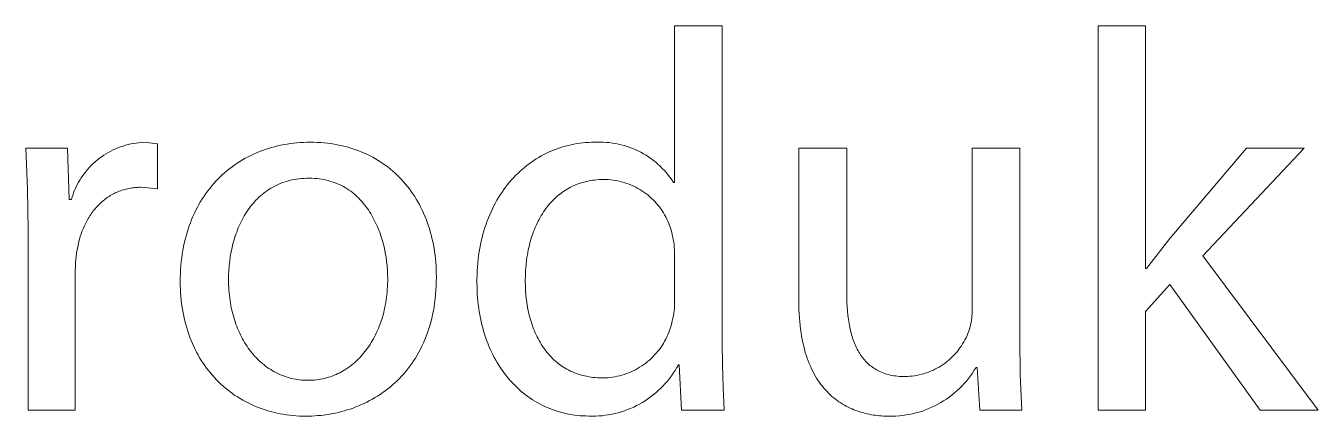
# Model space of a CAD drawing. Header units: millimetres. Extents: x -962 to 3068, y -237 to 2578.
# Drawn here: x 1604.4 to 1700.7, y -60.4 to -31.3 of the extents above; entities that cross this region are included whole.
import ezdxf

# ---------------------------------------------------------------- set-up
doc = ezdxf.new("R2010")
doc.units = ezdxf.units.MM
doc.header["$MEASUREMENT"] = 0
doc.layers.add('Domyślny', color=7, linetype='Continuous', true_color=0x000000)

msp = doc.modelspace()

# ---------------------------------------------------------------- linework, layer by layer
at = {"layer": 'Domyślny', "color": 18, "lineweight": 15, "true_color": 0x000000}
for p, q in [((1652.751, -42.951), (1652.751, -31.288)), ((1652.751, -31.288), (1656.307, -31.288)), ((1656.307, -31.288), (1656.307, -54.882)), ((1684.32, -59.93), (1684.32, -31.278)), ((1684.32, -31.278), (1687.836, -31.278)), ((1687.836, -31.278), (1687.836, -49.368)), ((1604.543, -43.45), (1604.413, -40.405)), ((1604.413, -40.405), (1607.526, -40.405)), ((1607.526, -40.405), (1607.647, -44.23)), ((1611.094, -40.449), (1611.278, -40.372)), ((1611.278, -40.372), (1611.464, -40.302)), ((1611.464, -40.302), (1611.653, -40.238)), ((1611.653, -40.238), (1611.843, -40.18)), ((1611.843, -40.18), (1612.036, -40.129)), ((1612.036, -40.129), (1612.23, -40.084)), ((1612.23, -40.084), (1612.425, -40.047)), ((1612.425, -40.047), (1612.622, -40.015)), ((1612.622, -40.015), (1612.819, -39.991)), ((1612.819, -39.991), (1613.018, -39.973)), ((1613.018, -39.973), (1613.216, -39.962)), ((1613.216, -39.962), (1614.223, -40.083)), ((1614.223, -40.083), (1614.223, -43.425)), ((1622.257, -40.493), (1622.482, -40.42)), ((1622.482, -40.42), (1622.709, -40.351)), ((1622.709, -40.351), (1622.938, -40.288)), ((1622.938, -40.288), (1623.17, -40.231)), ((1623.17, -40.231), (1623.404, -40.179)), ((1623.404, -40.179), (1623.641, -40.132)), ((1623.641, -40.132), (1623.88, -40.09)), ((1623.88, -40.09), (1624.121, -40.054)), ((1624.121, -40.054), (1624.364, -40.024)), ((1624.364, -40.024), (1624.608, -39.999)), ((1624.608, -39.999), (1624.855, -39.979)), ((1624.855, -39.979), (1625.104, -39.965)), ((1625.104, -39.965), (1625.354, -39.957)), ((1625.354, -39.957), (1625.606, -39.954)), ((1625.606, -39.954), (1625.868, -39.957)), ((1625.868, -39.957), (1626.127, -39.966)), ((1626.127, -39.966), (1626.383, -39.981)), ((1626.383, -39.981), (1626.636, -40.001)), ((1626.636, -40.001), (1626.887, -40.028)), ((1626.887, -40.028), (1627.134, -40.06)), ((1627.134, -40.06), (1627.379, -40.098)), ((1627.379, -40.098), (1627.621, -40.141)), ((1627.621, -40.141), (1627.859, -40.19)), ((1627.859, -40.19), (1628.095, -40.244)), ((1628.095, -40.244), (1628.327, -40.304)), ((1628.327, -40.304), (1628.556, -40.37)), ((1628.556, -40.37), (1628.782, -40.441)), ((1628.782, -40.441), (1629.005, -40.517)), ((1643.798, -40.516), (1644, -40.44)), ((1644, -40.44), (1644.205, -40.37)), ((1644.205, -40.37), (1644.411, -40.305)), ((1644.411, -40.305), (1644.619, -40.245)), ((1644.619, -40.245), (1644.83, -40.191)), ((1644.83, -40.191), (1645.042, -40.142)), ((1645.042, -40.142), (1645.255, -40.1)), ((1645.255, -40.1), (1645.471, -40.062)), ((1645.471, -40.062), (1645.687, -40.03)), ((1645.687, -40.03), (1645.906, -40.004)), ((1645.906, -40.004), (1646.125, -39.984)), ((1646.125, -39.984), (1646.346, -39.97)), ((1646.346, -39.97), (1646.569, -39.961)), ((1646.569, -39.961), (1646.792, -39.958)), ((1646.792, -39.958), (1647.015, -39.948)), ((1647.015, -39.948), (1647.238, -39.946)), ((1647.238, -39.946), (1647.461, -39.952)), ((1647.461, -39.952), (1647.684, -39.965)), ((1647.684, -39.965), (1647.906, -39.986)), ((1647.906, -39.986), (1648.127, -40.015)), ((1648.127, -40.015), (1648.347, -40.051)), ((1648.347, -40.051), (1648.566, -40.095)), ((1648.566, -40.095), (1648.783, -40.146)), ((1648.783, -40.146), (1648.999, -40.204)), ((1648.999, -40.204), (1649.212, -40.27)), ((1649.212, -40.27), (1649.423, -40.343)), ((1649.423, -40.343), (1649.631, -40.423)), ((1649.631, -40.423), (1649.836, -40.511)), ((1662.011, -51.833), (1662.011, -40.398)), ((1662.011, -40.398), (1665.581, -40.398)), ((1665.581, -40.398), (1665.581, -51.215)), ((1674.935, -52.383), (1674.935, -40.398)), ((1674.935, -40.398), (1678.478, -40.398)), ((1678.478, -40.398), (1678.478, -54.611)), ((1689.648, -47.141), (1695.379, -40.404)), ((1699.66, -40.404), (1692.104, -48.429)), ((1695.379, -40.404), (1699.66, -40.404)), ((1609.44, -41.54), (1609.588, -41.406)), ((1609.588, -41.406), (1609.74, -41.277)), ((1609.74, -41.277), (1609.896, -41.154)), ((1609.896, -41.154), (1610.056, -41.036)), ((1610.056, -41.036), (1610.221, -40.924)), ((1610.221, -40.924), (1610.389, -40.817)), ((1610.389, -40.817), (1610.56, -40.716)), ((1610.56, -40.716), (1610.735, -40.621)), ((1610.735, -40.621), (1610.913, -40.532)), ((1610.913, -40.532), (1611.094, -40.449)), ((1620.17, -41.514), (1620.364, -41.389)), ((1620.364, -41.389), (1620.562, -41.269)), ((1620.562, -41.269), (1620.764, -41.154)), ((1620.764, -41.154), (1620.968, -41.044)), ((1620.968, -41.044), (1621.176, -40.939)), ((1621.176, -40.939), (1621.386, -40.84)), ((1621.386, -40.84), (1621.6, -40.745)), ((1621.6, -40.745), (1621.816, -40.656)), ((1621.816, -40.656), (1622.035, -40.572)), ((1622.035, -40.572), (1622.257, -40.493)), ((1629.005, -40.517), (1629.225, -40.598)), ((1629.225, -40.598), (1629.441, -40.685)), ((1629.441, -40.685), (1629.654, -40.777)), ((1629.654, -40.777), (1629.863, -40.873)), ((1629.863, -40.873), (1630.069, -40.975)), ((1630.069, -40.975), (1630.271, -41.082)), ((1630.271, -41.082), (1630.47, -41.194)), ((1630.47, -41.194), (1630.665, -41.311)), ((1630.665, -41.311), (1630.856, -41.433)), ((1642.083, -41.437), (1642.263, -41.314)), ((1642.263, -41.314), (1642.446, -41.196)), ((1642.446, -41.196), (1642.632, -41.083)), ((1642.632, -41.083), (1642.82, -40.976)), ((1642.82, -40.976), (1643.011, -40.873)), ((1643.011, -40.873), (1643.204, -40.776)), ((1643.204, -40.776), (1643.4, -40.684)), ((1643.4, -40.684), (1643.598, -40.598)), ((1643.598, -40.598), (1643.798, -40.516)), ((1649.836, -40.511), (1650.038, -40.605)), ((1650.038, -40.605), (1650.237, -40.706)), ((1650.237, -40.706), (1650.432, -40.814)), ((1650.432, -40.814), (1650.624, -40.929)), ((1650.624, -40.929), (1650.811, -41.05)), ((1650.811, -41.05), (1650.994, -41.178)), ((1650.994, -41.178), (1651.173, -41.311)), ((1651.173, -41.311), (1651.347, -41.451)), ((1608.658, -42.44), (1608.775, -42.279)), ((1608.775, -42.279), (1608.898, -42.122)), ((1608.898, -42.122), (1609.026, -41.97)), ((1609.026, -41.97), (1609.159, -41.822)), ((1609.159, -41.822), (1609.297, -41.678)), ((1609.297, -41.678), (1609.44, -41.54)), ((1618.904, -42.527), (1619.074, -42.368)), ((1619.074, -42.368), (1619.247, -42.213)), ((1619.247, -42.213), (1619.425, -42.064)), ((1619.425, -42.064), (1619.606, -41.919)), ((1619.606, -41.919), (1619.79, -41.779)), ((1619.79, -41.779), (1619.978, -41.644)), ((1619.978, -41.644), (1620.17, -41.514)), ((1630.856, -41.433), (1631.044, -41.56)), ((1631.044, -41.56), (1631.228, -41.691)), ((1631.228, -41.691), (1631.408, -41.827)), ((1631.408, -41.827), (1631.585, -41.968)), ((1631.585, -41.968), (1631.757, -42.113)), ((1631.757, -42.113), (1631.926, -42.263)), ((1631.926, -42.263), (1632.09, -42.418)), ((1640.905, -42.438), (1641.064, -42.28)), ((1641.064, -42.28), (1641.226, -42.127)), ((1641.226, -42.127), (1641.391, -41.979)), ((1641.391, -41.979), (1641.56, -41.836)), ((1641.56, -41.836), (1641.731, -41.698)), ((1641.731, -41.698), (1641.905, -41.565)), ((1641.905, -41.565), (1642.083, -41.437)), ((1651.347, -41.451), (1651.516, -41.596)), ((1651.516, -41.596), (1651.68, -41.748)), ((1651.68, -41.748), (1651.839, -41.905)), ((1651.839, -41.905), (1651.992, -42.067)), ((1651.992, -42.067), (1652.14, -42.234)), ((1652.14, -42.234), (1652.281, -42.406)), ((1608.074, -43.48), (1608.156, -43.299)), ((1608.156, -43.299), (1608.245, -43.12)), ((1608.245, -43.12), (1608.339, -42.945)), ((1608.339, -42.945), (1608.44, -42.773)), ((1608.44, -42.773), (1608.546, -42.604)), ((1608.546, -42.604), (1608.658, -42.44)), ((1612.656, -43.329), (1612.542, -43.339)), ((1612.77, -43.323), (1612.656, -43.329)), ((1612.885, -43.319), (1612.77, -43.323)), ((1613.002, -43.317), (1612.885, -43.319)), ((1614.223, -43.425), (1613.002, -43.317)), ((1618.115, -43.397), (1618.265, -43.213)), ((1618.265, -43.213), (1618.419, -43.035)), ((1618.419, -43.035), (1618.576, -42.861)), ((1618.576, -42.861), (1618.738, -42.692)), ((1618.738, -42.692), (1618.904, -42.527)), ((1622.82, -43.3), (1622.679, -43.381)), ((1622.964, -43.223), (1622.82, -43.3)), ((1623.111, -43.151), (1622.964, -43.223)), ((1623.262, -43.083), (1623.111, -43.151)), ((1623.416, -43.019), (1623.262, -43.083)), ((1623.573, -42.96), (1623.416, -43.019)), ((1623.734, -42.906), (1623.573, -42.96)), ((1623.898, -42.856), (1623.734, -42.906)), ((1624.065, -42.811), (1623.898, -42.856)), ((1624.236, -42.772), (1624.065, -42.811)), ((1624.41, -42.737), (1624.236, -42.772)), ((1624.587, -42.707), (1624.41, -42.737)), ((1624.768, -42.682), (1624.587, -42.707)), ((1624.952, -42.663), (1624.768, -42.682)), ((1625.14, -42.649), (1624.952, -42.663)), ((1625.331, -42.641), (1625.14, -42.649)), ((1625.526, -42.638), (1625.331, -42.641)), ((1625.721, -42.641), (1625.526, -42.638)), ((1625.912, -42.65), (1625.721, -42.641)), ((1626.1, -42.665), (1625.912, -42.65)), ((1626.284, -42.686), (1626.1, -42.665)), ((1626.464, -42.712), (1626.284, -42.686)), ((1626.641, -42.744), (1626.464, -42.712)), ((1626.814, -42.782), (1626.641, -42.744)), ((1626.983, -42.824), (1626.814, -42.782)), ((1627.149, -42.872), (1626.983, -42.824)), ((1627.312, -42.925), (1627.149, -42.872)), ((1627.47, -42.983), (1627.312, -42.925)), ((1627.626, -43.046), (1627.47, -42.983)), ((1627.777, -43.114), (1627.626, -43.046)), ((1627.926, -43.186), (1627.777, -43.114)), ((1628.071, -43.263), (1627.926, -43.186)), ((1628.212, -43.344), (1628.071, -43.263)), ((1632.09, -42.418), (1632.251, -42.577)), ((1632.251, -42.577), (1632.407, -42.74)), ((1632.407, -42.74), (1632.56, -42.908)), ((1632.56, -42.908), (1632.708, -43.08)), ((1632.708, -43.08), (1632.852, -43.257)), ((1632.852, -43.257), (1632.992, -43.437)), ((1640.027, -43.484), (1640.165, -43.298)), ((1640.165, -43.298), (1640.306, -43.117)), ((1640.306, -43.117), (1640.45, -42.94)), ((1640.45, -42.94), (1640.598, -42.768)), ((1640.598, -42.768), (1640.75, -42.601)), ((1640.75, -42.601), (1640.905, -42.438)), ((1645.005, -43.309), (1644.872, -43.38)), ((1645.141, -43.241), (1645.005, -43.309)), ((1645.28, -43.178), (1645.141, -43.241)), ((1645.421, -43.118), (1645.28, -43.178)), ((1645.564, -43.063), (1645.421, -43.118)), ((1645.709, -43.012), (1645.564, -43.063)), ((1645.857, -42.965), (1645.709, -43.012)), ((1646.008, -42.922), (1645.857, -42.965)), ((1646.16, -42.883), (1646.008, -42.922)), ((1646.315, -42.849), (1646.16, -42.883)), ((1646.472, -42.82), (1646.315, -42.849)), ((1646.632, -42.794), (1646.472, -42.82)), ((1646.794, -42.773), (1646.632, -42.794)), ((1646.958, -42.757), (1646.794, -42.773)), ((1647.124, -42.745), (1646.958, -42.757)), ((1647.292, -42.738), (1647.124, -42.745)), ((1647.463, -42.736), (1647.292, -42.738)), ((1647.641, -42.738), (1647.463, -42.736)), ((1647.818, -42.747), (1647.641, -42.738)), ((1647.995, -42.761), (1647.818, -42.747)), ((1648.171, -42.782), (1647.995, -42.761)), ((1648.347, -42.809), (1648.171, -42.782)), ((1648.522, -42.841), (1648.347, -42.809)), ((1648.695, -42.879), (1648.522, -42.841)), ((1648.867, -42.924), (1648.695, -42.879)), ((1649.037, -42.974), (1648.867, -42.924)), ((1649.206, -43.03), (1649.037, -42.974)), ((1649.372, -43.091), (1649.206, -43.03)), ((1649.537, -43.159), (1649.372, -43.091)), ((1649.699, -43.232), (1649.537, -43.159)), ((1649.858, -43.31), (1649.699, -43.232)), ((1650.015, -43.394), (1649.858, -43.31)), ((1652.281, -42.406), (1652.417, -42.583)), ((1652.417, -42.583), (1652.547, -42.765)), ((1652.547, -42.765), (1652.67, -42.951)), ((1652.67, -42.951), (1652.751, -42.951)), ((1604.574, -46.498), (1604.543, -43.45)), ((1607.647, -44.23), (1607.808, -44.23)), ((1607.808, -44.23), (1607.865, -44.039)), ((1607.865, -44.039), (1607.928, -43.85)), ((1607.928, -43.85), (1607.998, -43.664)), ((1607.998, -43.664), (1608.074, -43.48)), ((1610.272, -44.24), (1610.189, -44.306)), ((1610.356, -44.175), (1610.272, -44.24)), ((1610.442, -44.113), (1610.356, -44.175)), ((1610.529, -44.053), (1610.442, -44.113)), ((1610.617, -43.995), (1610.529, -44.053)), ((1610.707, -43.94), (1610.617, -43.995)), ((1610.798, -43.886), (1610.707, -43.94)), ((1610.891, -43.835), (1610.798, -43.886)), ((1610.985, -43.786), (1610.891, -43.835)), ((1611.08, -43.739), (1610.985, -43.786)), ((1611.176, -43.695), (1611.08, -43.739)), ((1611.274, -43.653), (1611.176, -43.695)), ((1611.373, -43.613), (1611.274, -43.653)), ((1611.473, -43.576), (1611.373, -43.613)), ((1611.575, -43.541), (1611.473, -43.576)), ((1611.678, -43.508), (1611.575, -43.541)), ((1611.782, -43.478), (1611.678, -43.508)), ((1611.887, -43.451), (1611.782, -43.478)), ((1611.993, -43.426), (1611.887, -43.451)), ((1612.101, -43.403), (1611.993, -43.426)), ((1612.209, -43.383), (1612.101, -43.403)), ((1612.319, -43.366), (1612.209, -43.383)), ((1612.43, -43.351), (1612.319, -43.366)), ((1612.542, -43.339), (1612.43, -43.351)), ((1617.432, -44.383), (1617.56, -44.177)), ((1617.56, -44.177), (1617.692, -43.975)), ((1617.692, -43.975), (1617.829, -43.777)), ((1617.829, -43.777), (1617.97, -43.585)), ((1617.97, -43.585), (1618.115, -43.397)), ((1621.556, -44.282), (1621.447, -44.399)), ((1621.668, -44.167), (1621.556, -44.282)), ((1621.783, -44.056), (1621.668, -44.167)), ((1621.902, -43.949), (1621.783, -44.056)), ((1622.023, -43.845), (1621.902, -43.949)), ((1622.148, -43.744), (1622.023, -43.845)), ((1622.276, -43.648), (1622.148, -43.744)), ((1622.407, -43.555), (1622.276, -43.648)), ((1622.541, -43.466), (1622.407, -43.555)), ((1622.679, -43.381), (1622.541, -43.466)), ((1628.35, -43.429), (1628.212, -43.344)), ((1628.485, -43.519), (1628.35, -43.429)), ((1628.616, -43.612), (1628.485, -43.519)), ((1628.744, -43.71), (1628.616, -43.612)), ((1628.869, -43.811), (1628.744, -43.71)), ((1628.99, -43.916), (1628.869, -43.811)), ((1629.108, -44.025), (1628.99, -43.916)), ((1629.223, -44.137), (1629.108, -44.025)), ((1629.335, -44.252), (1629.223, -44.137)), ((1629.443, -44.371), (1629.335, -44.252)), ((1632.992, -43.437), (1633.127, -43.622)), ((1633.127, -43.622), (1633.258, -43.811)), ((1633.258, -43.811), (1633.385, -44.004)), ((1633.385, -44.004), (1633.507, -44.201)), ((1633.507, -44.201), (1633.625, -44.402)), ((1639.401, -44.483), (1639.518, -44.274)), ((1639.518, -44.274), (1639.639, -44.07)), ((1639.639, -44.07), (1639.765, -43.87)), ((1639.765, -43.87), (1639.894, -43.675)), ((1639.894, -43.675), (1640.027, -43.484)), ((1643.781, -44.193), (1643.673, -44.302)), ((1643.892, -44.089), (1643.781, -44.193)), ((1644.006, -43.987), (1643.892, -44.089)), ((1644.122, -43.89), (1644.006, -43.987)), ((1644.241, -43.795), (1644.122, -43.89)), ((1644.362, -43.705), (1644.241, -43.795)), ((1644.486, -43.618), (1644.362, -43.705)), ((1644.612, -43.535), (1644.486, -43.618)), ((1644.74, -43.456), (1644.612, -43.535)), ((1644.872, -43.38), (1644.74, -43.456)), ((1650.169, -43.483), (1650.015, -43.394)), ((1650.319, -43.577), (1650.169, -43.483)), ((1650.466, -43.676), (1650.319, -43.577)), ((1650.61, -43.78), (1650.466, -43.676)), ((1650.75, -43.889), (1650.61, -43.78)), ((1650.887, -44.003), (1650.75, -43.889)), ((1651.019, -44.121), (1650.887, -44.003)), ((1651.147, -44.244), (1651.019, -44.121)), ((1651.271, -44.371), (1651.147, -44.244)), ((1609.308, -45.257), (1609.245, -45.348)), ((1609.373, -45.167), (1609.308, -45.257)), ((1609.44, -45.08), (1609.373, -45.167)), ((1609.508, -44.994), (1609.44, -45.08)), ((1609.578, -44.91), (1609.508, -44.994)), ((1609.649, -44.827), (1609.578, -44.91)), ((1609.721, -44.747), (1609.649, -44.827)), ((1609.796, -44.669), (1609.721, -44.747)), ((1609.871, -44.592), (1609.796, -44.669)), ((1609.949, -44.518), (1609.871, -44.592)), ((1610.027, -44.445), (1609.949, -44.518)), ((1610.107, -44.375), (1610.027, -44.445)), ((1610.189, -44.306), (1610.107, -44.375)), ((1616.865, -45.484), (1616.969, -45.255)), ((1616.969, -45.255), (1617.077, -45.03)), ((1617.077, -45.03), (1617.191, -44.81)), ((1617.191, -44.81), (1617.309, -44.594)), ((1617.309, -44.594), (1617.432, -44.383)), ((1620.859, -45.169), (1620.772, -45.307)), ((1620.949, -45.034), (1620.859, -45.169)), ((1621.043, -44.901), (1620.949, -45.034)), ((1621.139, -44.771), (1621.043, -44.901)), ((1621.239, -44.644), (1621.139, -44.771)), ((1621.341, -44.52), (1621.239, -44.644)), ((1621.447, -44.399), (1621.341, -44.52)), ((1629.548, -44.493), (1629.443, -44.371)), ((1629.65, -44.618), (1629.548, -44.493)), ((1629.749, -44.745), (1629.65, -44.618)), ((1629.845, -44.876), (1629.749, -44.745)), ((1629.937, -45.009), (1629.845, -44.876)), ((1630.027, -45.144), (1629.937, -45.009)), ((1630.113, -45.282), (1630.027, -45.144)), ((1633.625, -44.402), (1633.739, -44.607)), ((1633.739, -44.607), (1633.848, -44.816)), ((1633.848, -44.816), (1633.952, -45.028)), ((1633.952, -45.028), (1634.051, -45.245)), ((1634.051, -45.245), (1634.146, -45.465)), ((1638.975, -45.362), (1639.075, -45.136)), ((1639.075, -45.136), (1639.179, -44.914)), ((1639.179, -44.914), (1639.288, -44.696)), ((1639.288, -44.696), (1639.401, -44.483)), ((1642.988, -45.153), (1642.901, -45.287)), ((1643.078, -45.021), (1642.988, -45.153)), ((1643.17, -44.893), (1643.078, -45.021)), ((1643.265, -44.769), (1643.17, -44.893)), ((1643.363, -44.647), (1643.265, -44.769)), ((1643.464, -44.529), (1643.363, -44.647)), ((1643.567, -44.413), (1643.464, -44.529)), ((1643.673, -44.302), (1643.567, -44.413)), ((1651.391, -44.503), (1651.271, -44.371)), ((1651.506, -44.638), (1651.391, -44.503)), ((1651.617, -44.777), (1651.506, -44.638)), ((1651.722, -44.92), (1651.617, -44.777)), ((1651.823, -45.066), (1651.722, -44.92)), ((1651.919, -45.216), (1651.823, -45.066)), ((1652.009, -45.368), (1651.919, -45.216)), ((1608.796, -46.139), (1608.747, -46.246)), ((1608.846, -46.035), (1608.796, -46.139)), ((1608.898, -45.932), (1608.846, -46.035)), ((1608.952, -45.83), (1608.898, -45.932)), ((1609.007, -45.731), (1608.952, -45.83)), ((1609.064, -45.632), (1609.007, -45.731)), ((1609.123, -45.536), (1609.064, -45.632)), ((1609.183, -45.441), (1609.123, -45.536)), ((1609.245, -45.348), (1609.183, -45.441)), ((1616.5, -46.445), (1616.583, -46.198)), ((1616.583, -46.198), (1616.672, -45.955)), ((1616.672, -45.955), (1616.766, -45.718)), ((1616.766, -45.718), (1616.865, -45.484)), ((1620.312, -46.185), (1620.245, -46.338)), ((1620.381, -46.033), (1620.312, -46.185)), ((1620.453, -45.883), (1620.381, -46.033)), ((1620.528, -45.736), (1620.453, -45.883)), ((1620.606, -45.59), (1620.528, -45.736)), ((1620.688, -45.447), (1620.606, -45.59)), ((1620.772, -45.307), (1620.688, -45.447)), ((1630.196, -45.423), (1630.113, -45.282)), ((1630.277, -45.565), (1630.196, -45.423)), ((1630.354, -45.71), (1630.277, -45.565)), ((1630.428, -45.856), (1630.354, -45.71)), ((1630.5, -46.005), (1630.428, -45.856)), ((1630.568, -46.155), (1630.5, -46.005)), ((1630.633, -46.306), (1630.568, -46.155)), ((1634.146, -45.465), (1634.236, -45.688)), ((1634.236, -45.688), (1634.322, -45.916)), ((1634.322, -45.916), (1634.402, -46.147)), ((1634.402, -46.147), (1634.478, -46.381)), ((1638.622, -46.31), (1638.703, -46.067)), ((1638.703, -46.067), (1638.789, -45.828)), ((1638.789, -45.828), (1638.88, -45.593)), ((1638.88, -45.593), (1638.975, -45.362)), ((1642.436, -46.154), (1642.368, -46.308)), ((1642.506, -46.002), (1642.436, -46.154)), ((1642.58, -45.853), (1642.506, -46.002)), ((1642.656, -45.707), (1642.58, -45.853)), ((1642.735, -45.564), (1642.656, -45.707)), ((1642.816, -45.424), (1642.735, -45.564)), ((1642.901, -45.287), (1642.816, -45.424)), ((1652.094, -45.524), (1652.009, -45.368)), ((1652.174, -45.683), (1652.094, -45.524)), ((1652.249, -45.844), (1652.174, -45.683)), ((1652.318, -46.008), (1652.249, -45.844)), ((1652.381, -46.174), (1652.318, -46.008)), ((1652.438, -46.342), (1652.381, -46.174)), ((1604.574, -59.932), (1604.574, -46.498)), ((1608.42, -47.147), (1608.356, -47.387)), ((1608.491, -46.913), (1608.42, -47.147)), ((1608.53, -46.799), (1608.491, -46.913)), ((1608.57, -46.685), (1608.53, -46.799)), ((1608.611, -46.573), (1608.57, -46.685)), ((1608.655, -46.462), (1608.611, -46.573)), ((1608.7, -46.353), (1608.655, -46.462)), ((1608.747, -46.246), (1608.7, -46.353)), ((1616.281, -47.211), (1616.349, -46.951)), ((1616.349, -46.951), (1616.421, -46.696)), ((1616.421, -46.696), (1616.5, -46.445)), ((1619.958, -47.133), (1619.91, -47.297)), ((1620.01, -46.971), (1619.958, -47.133)), ((1620.064, -46.81), (1620.01, -46.971)), ((1620.122, -46.651), (1620.064, -46.81)), ((1620.182, -46.494), (1620.122, -46.651)), ((1620.245, -46.338), (1620.182, -46.494)), ((1630.696, -46.46), (1630.633, -46.306)), ((1630.755, -46.614), (1630.696, -46.46)), ((1630.812, -46.77), (1630.755, -46.614)), ((1630.866, -46.927), (1630.812, -46.77)), ((1630.917, -47.085), (1630.866, -46.927)), ((1630.965, -47.244), (1630.917, -47.085)), ((1634.478, -46.381), (1634.549, -46.619)), ((1634.549, -46.619), (1634.614, -46.861)), ((1634.614, -46.861), (1634.675, -47.105)), ((1634.675, -47.105), (1634.731, -47.353)), ((1638.346, -47.325), (1638.408, -47.065)), ((1638.408, -47.065), (1638.474, -46.809)), ((1638.474, -46.809), (1638.546, -46.558)), ((1638.546, -46.558), (1638.622, -46.31)), ((1642.072, -47.119), (1642.022, -47.288)), ((1642.126, -46.951), (1642.072, -47.119)), ((1642.182, -46.787), (1642.126, -46.951)), ((1642.241, -46.624), (1642.182, -46.787)), ((1642.303, -46.465), (1642.241, -46.624)), ((1642.368, -46.308), (1642.303, -46.465)), ((1652.49, -46.512), (1652.438, -46.342)), ((1652.536, -46.683), (1652.49, -46.512)), ((1652.576, -46.856), (1652.536, -46.683)), ((1652.62, -47.039), (1652.576, -46.856)), ((1652.657, -47.223), (1652.62, -47.039)), ((1687.917, -49.368), (1689.648, -47.141)), ((1608.251, -47.88), (1608.196, -48.208)), ((1608.3, -47.631), (1608.251, -47.88)), ((1608.356, -47.387), (1608.3, -47.631)), ((1616.067, -48.291), (1616.112, -48.015)), ((1616.112, -48.015), (1616.163, -47.742)), ((1616.163, -47.742), (1616.219, -47.474)), ((1616.219, -47.474), (1616.281, -47.211)), ((1619.709, -48.133), (1619.649, -48.475)), ((1619.781, -47.795), (1619.709, -48.133)), ((1619.821, -47.628), (1619.781, -47.795)), ((1619.864, -47.462), (1619.821, -47.628)), ((1619.91, -47.297), (1619.864, -47.462)), ((1631.054, -47.564), (1630.965, -47.244)), ((1631.131, -47.886), (1631.054, -47.564)), ((1631.197, -48.21), (1631.131, -47.886)), ((1634.731, -47.353), (1634.782, -47.605)), ((1634.782, -47.605), (1634.827, -47.859)), ((1634.827, -47.859), (1634.867, -48.117)), ((1634.867, -48.117), (1634.903, -48.378)), ((1638.153, -48.404), (1638.194, -48.128)), ((1638.194, -48.128), (1638.239, -47.856)), ((1638.239, -47.856), (1638.29, -47.589)), ((1638.29, -47.589), (1638.346, -47.325)), ((1641.85, -47.99), (1641.814, -48.171)), ((1641.888, -47.811), (1641.85, -47.99)), ((1641.93, -47.634), (1641.888, -47.811)), ((1641.975, -47.46), (1641.93, -47.634)), ((1642.022, -47.288), (1641.975, -47.46)), ((1652.688, -47.409), (1652.657, -47.223)), ((1652.713, -47.595), (1652.688, -47.409)), ((1652.732, -47.782), (1652.713, -47.595)), ((1652.744, -47.97), (1652.732, -47.782)), ((1652.751, -48.158), (1652.744, -47.97)), ((1608.121, -48.868), (1608.1, -49.199)), ((1608.153, -48.537), (1608.121, -48.868)), ((1608.196, -48.208), (1608.153, -48.537)), ((1615.966, -49.146), (1615.994, -48.857)), ((1615.994, -48.857), (1616.027, -48.572)), ((1616.027, -48.572), (1616.067, -48.291)), ((1619.6, -48.819), (1619.562, -49.165)), ((1619.649, -48.475), (1619.6, -48.819)), ((1631.253, -48.534), (1631.197, -48.21)), ((1631.298, -48.857), (1631.253, -48.534)), ((1631.333, -49.179), (1631.298, -48.857)), ((1634.903, -48.378), (1634.932, -48.642)), ((1634.932, -48.642), (1634.957, -48.909)), ((1634.957, -48.909), (1634.976, -49.179)), ((1638.065, -49.254), (1638.089, -48.966)), ((1638.089, -48.966), (1638.118, -48.683)), ((1638.118, -48.683), (1638.153, -48.404)), ((1641.682, -49.107), (1641.65, -49.495)), ((1641.726, -48.726), (1641.682, -49.107)), ((1641.752, -48.539), (1641.726, -48.726)), ((1641.782, -48.354), (1641.752, -48.539)), ((1641.814, -48.171), (1641.782, -48.354)), ((1652.751, -48.346), (1652.751, -48.158)), ((1652.751, -51.741), (1652.751, -48.346)), ((1692.104, -48.429), (1700.707, -59.93)), ((1608.1, -49.199), (1608.09, -49.531)), ((1608.09, -49.531), (1608.09, -59.932)), ((1615.917, -50.341), (1615.92, -50.036)), ((1615.92, -50.036), (1615.929, -49.735)), ((1615.929, -49.735), (1615.945, -49.438)), ((1615.945, -49.438), (1615.966, -49.146)), ((1619.519, -49.86), (1619.513, -50.207)), ((1619.535, -49.512), (1619.519, -49.86)), ((1619.562, -49.165), (1619.535, -49.512)), ((1631.358, -49.499), (1631.333, -49.179)), ((1631.372, -49.815), (1631.358, -49.499)), ((1631.377, -50.127), (1631.372, -49.815)), ((1634.976, -49.179), (1634.99, -49.452)), ((1634.99, -49.452), (1634.998, -49.727)), ((1635.001, -50.006), (1634.997, -50.341)), ((1634.998, -49.727), (1635.001, -50.006)), ((1638.029, -50.137), (1638.035, -49.839)), ((1638.035, -49.839), (1638.047, -49.544)), ((1638.047, -49.544), (1638.065, -49.254)), ((1641.631, -49.89), (1641.625, -50.292)), ((1641.65, -49.495), (1641.631, -49.89)), ((1687.836, -49.368), (1687.917, -49.368)), ((1615.92, -50.629), (1615.917, -50.341)), ((1615.929, -50.912), (1615.92, -50.629)), ((1615.943, -51.193), (1615.929, -50.912)), ((1619.513, -50.207), (1619.515, -50.407)), ((1619.515, -50.407), (1619.521, -50.604)), ((1619.521, -50.604), (1619.529, -50.8)), ((1619.529, -50.8), (1619.542, -50.995)), ((1619.542, -50.995), (1619.558, -51.188)), ((1631.331, -51.135), (1631.348, -50.937)), ((1631.348, -50.937), (1631.361, -50.738)), ((1631.361, -50.738), (1631.37, -50.536)), ((1631.37, -50.536), (1631.375, -50.332)), ((1631.375, -50.332), (1631.377, -50.127)), ((1634.968, -50.995), (1634.943, -51.312)), ((1634.986, -50.671), (1634.968, -50.995)), ((1634.997, -50.341), (1634.986, -50.671)), ((1638.028, -50.439), (1638.029, -50.137)), ((1638.031, -50.717), (1638.028, -50.439)), ((1638.039, -50.991), (1638.031, -50.717)), ((1638.052, -51.262), (1638.039, -50.991)), ((1641.625, -50.292), (1641.631, -50.66)), ((1641.631, -50.66), (1641.648, -51.023)), ((1641.648, -51.023), (1641.676, -51.382)), ((1689.648, -50.576), (1687.836, -52.589)), ((1696.385, -59.93), (1689.648, -50.576)), ((1615.964, -51.469), (1615.943, -51.193)), ((1615.99, -51.743), (1615.964, -51.469)), ((1616.022, -52.013), (1615.99, -51.743)), ((1619.558, -51.188), (1619.577, -51.379)), ((1619.577, -51.379), (1619.6, -51.568)), ((1619.6, -51.568), (1619.626, -51.755)), ((1619.626, -51.755), (1619.655, -51.94)), ((1619.655, -51.94), (1619.688, -52.124)), ((1631.197, -52.093), (1631.231, -51.906)), ((1631.231, -51.906), (1631.261, -51.716)), ((1631.261, -51.716), (1631.288, -51.525)), ((1631.288, -51.525), (1631.311, -51.331)), ((1631.311, -51.331), (1631.331, -51.135)), ((1634.873, -51.93), (1634.828, -52.23)), ((1634.912, -51.624), (1634.873, -51.93)), ((1634.943, -51.312), (1634.912, -51.624)), ((1638.07, -51.531), (1638.052, -51.262)), ((1638.094, -51.796), (1638.07, -51.531)), ((1638.122, -52.058), (1638.094, -51.796)), ((1641.676, -51.382), (1641.715, -51.735)), ((1641.715, -51.735), (1641.766, -52.083)), ((1652.747, -52.127), (1652.752, -51.934)), ((1652.752, -51.934), (1652.751, -51.741)), ((1662.022, -52.459), (1662.011, -51.833)), ((1665.581, -51.215), (1665.584, -51.559)), ((1665.584, -51.559), (1665.594, -51.895)), ((1665.594, -51.895), (1665.611, -52.224)), ((1616.059, -52.279), (1616.022, -52.013)), ((1616.102, -52.541), (1616.059, -52.279)), ((1616.151, -52.8), (1616.102, -52.541)), ((1616.205, -53.056), (1616.151, -52.8)), ((1619.688, -52.124), (1619.724, -52.305)), ((1619.724, -52.305), (1619.763, -52.484)), ((1619.763, -52.484), (1619.805, -52.662)), ((1619.805, -52.662), (1619.851, -52.837)), ((1619.851, -52.837), (1619.9, -53.009)), ((1630.979, -52.995), (1631.029, -52.82)), ((1631.029, -52.82), (1631.076, -52.642)), ((1631.076, -52.642), (1631.12, -52.461)), ((1631.12, -52.461), (1631.16, -52.278)), ((1631.16, -52.278), (1631.197, -52.093)), ((1634.718, -52.813), (1634.654, -53.096)), ((1634.776, -52.525), (1634.718, -52.813)), ((1634.828, -52.23), (1634.776, -52.525)), ((1638.155, -52.317), (1638.122, -52.058)), ((1638.193, -52.573), (1638.155, -52.317)), ((1638.236, -52.826), (1638.193, -52.573)), ((1638.284, -53.075), (1638.236, -52.826)), ((1641.766, -52.083), (1641.795, -52.255)), ((1641.795, -52.255), (1641.828, -52.425)), ((1641.828, -52.425), (1641.863, -52.593)), ((1641.863, -52.593), (1641.901, -52.759)), ((1641.901, -52.759), (1641.942, -52.924)), ((1641.942, -52.924), (1641.985, -53.087)), ((1652.621, -53.083), (1652.66, -52.894)), ((1652.66, -52.894), (1652.691, -52.704)), ((1652.691, -52.704), (1652.717, -52.512)), ((1652.717, -52.512), (1652.735, -52.32)), ((1652.735, -52.32), (1652.747, -52.127)), ((1662.035, -52.761), (1662.022, -52.459)), ((1662.053, -53.056), (1662.035, -52.761)), ((1665.611, -52.224), (1665.636, -52.546)), ((1665.636, -52.546), (1665.667, -52.859)), ((1665.667, -52.859), (1665.706, -53.164)), ((1674.894, -53.059), (1674.912, -52.89)), ((1674.912, -52.89), (1674.925, -52.721)), ((1674.925, -52.721), (1674.933, -52.552)), ((1674.933, -52.552), (1674.935, -52.383)), ((1687.836, -52.589), (1687.836, -59.93)), ((1616.264, -53.307), (1616.205, -53.056)), ((1616.328, -53.555), (1616.264, -53.307)), ((1616.398, -53.799), (1616.328, -53.555)), ((1616.472, -54.04), (1616.398, -53.799)), ((1619.9, -53.009), (1619.951, -53.18)), ((1619.951, -53.18), (1620.006, -53.348)), ((1620.006, -53.348), (1620.064, -53.514)), ((1620.064, -53.514), (1620.125, -53.677)), ((1620.125, -53.677), (1620.189, -53.838)), ((1620.189, -53.838), (1620.256, -53.997)), ((1630.614, -53.996), (1630.683, -53.836)), ((1630.683, -53.836), (1630.748, -53.673)), ((1630.748, -53.673), (1630.81, -53.507)), ((1630.81, -53.507), (1630.87, -53.339)), ((1630.87, -53.339), (1630.926, -53.169)), ((1630.926, -53.169), (1630.979, -52.995)), ((1634.426, -53.91), (1634.338, -54.17)), ((1634.508, -53.645), (1634.426, -53.91)), ((1634.584, -53.373), (1634.508, -53.645)), ((1634.654, -53.096), (1634.584, -53.373)), ((1638.337, -53.321), (1638.284, -53.075)), ((1638.394, -53.564), (1638.337, -53.321)), ((1638.456, -53.803), (1638.394, -53.564)), ((1638.522, -54.039), (1638.456, -53.803)), ((1641.985, -53.087), (1642.032, -53.248)), ((1642.032, -53.248), (1642.081, -53.406)), ((1642.081, -53.406), (1642.133, -53.563)), ((1642.133, -53.563), (1642.188, -53.718)), ((1642.188, -53.718), (1642.245, -53.87)), ((1642.245, -53.87), (1642.306, -54.021)), ((1652.383, -53.969), (1652.44, -53.797)), ((1652.44, -53.797), (1652.491, -53.624)), ((1652.491, -53.624), (1652.537, -53.448)), ((1652.537, -53.448), (1652.576, -53.271)), ((1652.576, -53.271), (1652.621, -53.083)), ((1662.076, -53.344), (1662.053, -53.056)), ((1662.104, -53.625), (1662.076, -53.344)), ((1662.137, -53.898), (1662.104, -53.625)), ((1662.175, -54.165), (1662.137, -53.898)), ((1665.706, -53.164), (1665.753, -53.461)), ((1665.753, -53.461), (1665.807, -53.749)), ((1665.807, -53.749), (1665.87, -54.028)), ((1674.669, -54.048), (1674.72, -53.887)), ((1674.72, -53.887), (1674.765, -53.723)), ((1674.765, -53.723), (1674.806, -53.559)), ((1674.806, -53.559), (1674.841, -53.393)), ((1674.841, -53.393), (1674.87, -53.226)), ((1674.87, -53.226), (1674.894, -53.059)), ((1616.552, -54.276), (1616.472, -54.04)), ((1616.637, -54.509), (1616.552, -54.276)), ((1616.726, -54.737), (1616.637, -54.509)), ((1616.821, -54.962), (1616.726, -54.737)), ((1620.256, -53.997), (1620.326, -54.153)), ((1620.326, -54.153), (1620.398, -54.306)), ((1620.398, -54.306), (1620.474, -54.456)), ((1620.474, -54.456), (1620.552, -54.604)), ((1620.552, -54.604), (1620.633, -54.749)), ((1620.633, -54.749), (1620.717, -54.892)), ((1630.145, -54.899), (1630.23, -54.756)), ((1630.23, -54.756), (1630.312, -54.609)), ((1630.312, -54.609), (1630.392, -54.46)), ((1630.392, -54.46), (1630.469, -54.308)), ((1630.469, -54.308), (1630.543, -54.154)), ((1630.543, -54.154), (1630.614, -53.996)), ((1634.145, -54.673), (1634.04, -54.916)), ((1634.244, -54.424), (1634.145, -54.673)), ((1634.338, -54.17), (1634.244, -54.424)), ((1638.593, -54.271), (1638.522, -54.039)), ((1638.668, -54.499), (1638.593, -54.271)), ((1638.748, -54.724), (1638.668, -54.499)), ((1638.832, -54.946), (1638.748, -54.724)), ((1642.306, -54.021), (1642.369, -54.169)), ((1642.369, -54.169), (1642.435, -54.315)), ((1642.435, -54.315), (1642.504, -54.458)), ((1642.504, -54.458), (1642.576, -54.599)), ((1642.576, -54.599), (1642.651, -54.737)), ((1642.651, -54.737), (1642.728, -54.873)), ((1642.728, -54.873), (1642.808, -55.006)), ((1651.92, -54.952), (1652.011, -54.795)), ((1652.011, -54.795), (1652.096, -54.635)), ((1652.096, -54.635), (1652.176, -54.472)), ((1652.176, -54.472), (1652.251, -54.307)), ((1652.251, -54.307), (1652.32, -54.139)), ((1652.32, -54.139), (1652.383, -53.969)), ((1656.307, -54.882), (1656.316, -56.565)), ((1662.217, -54.425), (1662.175, -54.165)), ((1662.264, -54.677), (1662.217, -54.425)), ((1662.315, -54.924), (1662.264, -54.677)), ((1665.87, -54.028), (1665.904, -54.164)), ((1665.904, -54.164), (1665.941, -54.298)), ((1665.941, -54.298), (1665.979, -54.429)), ((1665.979, -54.429), (1666.02, -54.558)), ((1666.02, -54.558), (1666.062, -54.685)), ((1666.062, -54.685), (1666.107, -54.809)), ((1666.107, -54.809), (1666.155, -54.931)), ((1674.214, -54.998), (1674.305, -54.846)), ((1674.305, -54.846), (1674.39, -54.69)), ((1674.39, -54.69), (1674.47, -54.532)), ((1674.47, -54.532), (1674.544, -54.371)), ((1674.544, -54.371), (1674.613, -54.208)), ((1674.613, -54.208), (1674.669, -54.048)), ((1678.478, -54.611), (1678.513, -57.269)), ((1616.92, -55.183), (1616.821, -54.962)), ((1617.024, -55.399), (1616.92, -55.183)), ((1617.133, -55.612), (1617.024, -55.399)), ((1617.246, -55.82), (1617.133, -55.612)), ((1617.364, -56.025), (1617.246, -55.82)), ((1620.717, -54.892), (1620.803, -55.031)), ((1620.803, -55.031), (1620.893, -55.167)), ((1620.893, -55.167), (1620.984, -55.301)), ((1620.984, -55.301), (1621.079, -55.431)), ((1621.079, -55.431), (1621.176, -55.559)), ((1621.176, -55.559), (1621.275, -55.683)), ((1621.275, -55.683), (1621.377, -55.804)), ((1621.377, -55.804), (1621.482, -55.922)), ((1629.37, -55.932), (1629.476, -55.815)), ((1629.476, -55.815), (1629.579, -55.693)), ((1629.579, -55.693), (1629.679, -55.569)), ((1629.679, -55.569), (1629.778, -55.441)), ((1629.778, -55.441), (1629.873, -55.31)), ((1629.873, -55.31), (1629.966, -55.176)), ((1629.966, -55.176), (1630.057, -55.039)), ((1630.057, -55.039), (1630.145, -54.899)), ((1633.571, -55.832), (1633.442, -56.047)), ((1633.696, -55.611), (1633.571, -55.832)), ((1633.816, -55.385), (1633.696, -55.611)), ((1633.931, -55.153), (1633.816, -55.385)), ((1634.04, -54.916), (1633.931, -55.153)), ((1638.92, -55.163), (1638.832, -54.946)), ((1639.013, -55.377), (1638.92, -55.163)), ((1639.109, -55.587), (1639.013, -55.377)), ((1639.21, -55.794), (1639.109, -55.587)), ((1639.315, -55.996), (1639.21, -55.794)), ((1642.808, -55.006), (1642.892, -55.136)), ((1642.892, -55.136), (1642.977, -55.264)), ((1642.977, -55.264), (1643.066, -55.388)), ((1643.066, -55.388), (1643.158, -55.51)), ((1643.158, -55.51), (1643.252, -55.629)), ((1643.252, -55.629), (1643.349, -55.745)), ((1643.349, -55.745), (1643.449, -55.858)), ((1651.142, -55.95), (1651.267, -55.819)), ((1651.267, -55.819), (1651.388, -55.684)), ((1651.388, -55.684), (1651.504, -55.545)), ((1651.504, -55.545), (1651.616, -55.402)), ((1651.616, -55.402), (1651.722, -55.255)), ((1651.722, -55.255), (1651.824, -55.105)), ((1651.824, -55.105), (1651.92, -54.952)), ((1662.371, -55.163), (1662.315, -54.924)), ((1662.43, -55.396), (1662.371, -55.163)), ((1662.494, -55.622), (1662.43, -55.396)), ((1662.562, -55.842), (1662.494, -55.622)), ((1662.633, -56.056), (1662.562, -55.842)), ((1666.155, -54.931), (1666.204, -55.05)), ((1666.204, -55.05), (1666.255, -55.167)), ((1666.255, -55.167), (1666.309, -55.281)), ((1666.309, -55.281), (1666.365, -55.392)), ((1666.365, -55.392), (1666.423, -55.501)), ((1666.423, -55.501), (1666.484, -55.607)), ((1666.484, -55.607), (1666.547, -55.711)), ((1666.547, -55.711), (1666.612, -55.812)), ((1666.612, -55.812), (1666.68, -55.91)), ((1673.442, -55.965), (1673.566, -55.838)), ((1673.566, -55.838), (1673.686, -55.708)), ((1673.686, -55.708), (1673.801, -55.573)), ((1673.801, -55.573), (1673.912, -55.435)), ((1673.912, -55.435), (1674.018, -55.293)), ((1674.018, -55.293), (1674.119, -55.147)), ((1674.119, -55.147), (1674.214, -54.998)), ((1617.486, -56.225), (1617.364, -56.025)), ((1617.613, -56.421), (1617.486, -56.225)), ((1617.744, -56.612), (1617.613, -56.421)), ((1617.879, -56.8), (1617.744, -56.612)), ((1618.019, -56.983), (1617.879, -56.8)), ((1621.482, -55.922), (1621.589, -56.036)), ((1621.589, -56.036), (1621.698, -56.148)), ((1621.698, -56.148), (1621.81, -56.256)), ((1621.81, -56.256), (1621.924, -56.36)), ((1621.924, -56.36), (1622.041, -56.461)), ((1622.041, -56.461), (1622.16, -56.558)), ((1622.16, -56.558), (1622.281, -56.652)), ((1622.281, -56.652), (1622.404, -56.742)), ((1622.404, -56.742), (1622.529, -56.829)), ((1628.32, -56.837), (1628.445, -56.751)), ((1628.445, -56.751), (1628.568, -56.661)), ((1628.568, -56.661), (1628.689, -56.568)), ((1628.689, -56.568), (1628.808, -56.471)), ((1628.808, -56.471), (1628.925, -56.37)), ((1628.925, -56.37), (1629.04, -56.266)), ((1629.04, -56.266), (1629.152, -56.158)), ((1629.152, -56.158), (1629.262, -56.047)), ((1629.262, -56.047), (1629.37, -55.932)), ((1633.025, -56.66), (1632.878, -56.853)), ((1633.168, -56.461), (1633.025, -56.66)), ((1633.307, -56.257), (1633.168, -56.461)), ((1633.442, -56.047), (1633.307, -56.257)), ((1639.423, -56.194), (1639.315, -55.996)), ((1639.536, -56.389), (1639.423, -56.194)), ((1639.652, -56.579), (1639.536, -56.389)), ((1639.773, -56.766), (1639.652, -56.579)), ((1639.897, -56.948), (1639.773, -56.766)), ((1643.449, -55.858), (1643.552, -55.967)), ((1643.552, -55.967), (1643.658, -56.074)), ((1643.658, -56.074), (1643.766, -56.177)), ((1643.766, -56.177), (1643.877, -56.277)), ((1643.877, -56.277), (1643.991, -56.374)), ((1643.991, -56.374), (1644.108, -56.467)), ((1644.108, -56.467), (1644.228, -56.556)), ((1644.228, -56.556), (1644.351, -56.642)), ((1644.351, -56.642), (1644.476, -56.725)), ((1644.476, -56.725), (1644.604, -56.804)), ((1644.604, -56.804), (1644.735, -56.879)), ((1649.994, -56.829), (1650.15, -56.737)), ((1650.15, -56.737), (1650.303, -56.639)), ((1650.303, -56.639), (1650.452, -56.537)), ((1650.452, -56.537), (1650.598, -56.429)), ((1650.598, -56.429), (1650.74, -56.316)), ((1650.74, -56.316), (1650.878, -56.199)), ((1650.878, -56.199), (1651.012, -56.077)), ((1651.012, -56.077), (1651.142, -55.95)), ((1652.914, -56.761), (1652.787, -56.972)), ((1653.033, -56.546), (1652.914, -56.761)), ((1653.1, -56.546), (1653.033, -56.546)), ((1653.274, -59.928), (1653.1, -56.546)), ((1656.316, -56.565), (1656.366, -58.247)), ((1662.709, -56.263), (1662.633, -56.056)), ((1662.788, -56.464), (1662.709, -56.263)), ((1662.871, -56.659), (1662.788, -56.464)), ((1662.957, -56.848), (1662.871, -56.659)), ((1666.68, -55.91), (1666.75, -56.005)), ((1666.75, -56.005), (1666.823, -56.098)), ((1666.823, -56.098), (1666.898, -56.188)), ((1666.898, -56.188), (1666.975, -56.274)), ((1666.975, -56.274), (1667.055, -56.358)), ((1667.055, -56.358), (1667.138, -56.439)), ((1667.138, -56.439), (1667.223, -56.518)), ((1667.223, -56.518), (1667.31, -56.593)), ((1667.31, -56.593), (1667.401, -56.665)), ((1667.401, -56.665), (1667.493, -56.734)), ((1667.493, -56.734), (1667.589, -56.8)), ((1667.589, -56.8), (1667.687, -56.863)), ((1672.148, -56.887), (1672.305, -56.805)), ((1672.305, -56.805), (1672.46, -56.718)), ((1672.46, -56.718), (1672.611, -56.625)), ((1672.611, -56.625), (1672.758, -56.527)), ((1672.758, -56.527), (1672.903, -56.424)), ((1672.903, -56.424), (1673.043, -56.316)), ((1673.043, -56.316), (1673.18, -56.204)), ((1673.18, -56.204), (1673.313, -56.086)), ((1673.313, -56.086), (1673.442, -55.965)), ((1675.217, -56.744), (1675.086, -56.959)), ((1675.297, -56.744), (1675.217, -56.744)), ((1675.485, -59.925), (1675.297, -56.744)), ((1618.163, -57.161), (1618.019, -56.983)), ((1618.31, -57.336), (1618.163, -57.161)), ((1618.462, -57.505), (1618.31, -57.336)), ((1618.618, -57.671), (1618.462, -57.505)), ((1618.777, -57.832), (1618.618, -57.671)), ((1622.529, -56.829), (1622.657, -56.912)), ((1622.657, -56.912), (1622.786, -56.991)), ((1622.786, -56.991), (1622.918, -57.066)), ((1622.918, -57.066), (1623.052, -57.137)), ((1623.052, -57.137), (1623.188, -57.205)), ((1623.188, -57.205), (1623.326, -57.268)), ((1623.326, -57.268), (1623.465, -57.327)), ((1623.465, -57.327), (1623.607, -57.383)), ((1623.607, -57.383), (1623.751, -57.434)), ((1623.751, -57.434), (1623.896, -57.481)), ((1623.896, -57.481), (1624.043, -57.524)), ((1624.043, -57.524), (1624.192, -57.562)), ((1624.192, -57.562), (1624.343, -57.596)), ((1624.343, -57.596), (1624.496, -57.626)), ((1624.496, -57.626), (1624.65, -57.651)), ((1624.65, -57.651), (1624.806, -57.672)), ((1624.806, -57.672), (1624.963, -57.688)), ((1624.963, -57.688), (1625.122, -57.7)), ((1625.122, -57.7), (1625.283, -57.707)), ((1625.283, -57.707), (1625.445, -57.709)), ((1625.445, -57.709), (1625.603, -57.707)), ((1625.603, -57.707), (1625.76, -57.7)), ((1625.76, -57.7), (1625.915, -57.689)), ((1625.915, -57.689), (1626.069, -57.673)), ((1626.069, -57.673), (1626.222, -57.652)), ((1626.222, -57.652), (1626.373, -57.627)), ((1626.373, -57.627), (1626.523, -57.598)), ((1626.523, -57.598), (1626.671, -57.564)), ((1626.671, -57.564), (1626.818, -57.526)), ((1626.818, -57.526), (1626.963, -57.484)), ((1626.963, -57.484), (1627.107, -57.437)), ((1627.107, -57.437), (1627.249, -57.387)), ((1627.249, -57.387), (1627.389, -57.332)), ((1627.389, -57.332), (1627.527, -57.273)), ((1627.527, -57.273), (1627.664, -57.21)), ((1627.664, -57.21), (1627.799, -57.144)), ((1627.799, -57.144), (1627.932, -57.073)), ((1627.932, -57.073), (1628.063, -56.998)), ((1628.063, -56.998), (1628.192, -56.92)), ((1628.192, -56.92), (1628.32, -56.837)), ((1632.08, -57.739), (1631.909, -57.901)), ((1632.247, -57.573), (1632.08, -57.739)), ((1632.41, -57.401), (1632.247, -57.573)), ((1632.57, -57.224), (1632.41, -57.401)), ((1632.726, -57.041), (1632.57, -57.224)), ((1632.878, -56.853), (1632.726, -57.041)), ((1640.024, -57.126), (1639.897, -56.948)), ((1640.156, -57.3), (1640.024, -57.126)), ((1640.291, -57.469), (1640.156, -57.3)), ((1640.429, -57.635), (1640.291, -57.469)), ((1640.571, -57.795), (1640.429, -57.635)), ((1644.735, -56.879), (1644.869, -56.95)), ((1644.869, -56.95), (1645.006, -57.018)), ((1645.006, -57.018), (1645.146, -57.081)), ((1645.146, -57.081), (1645.288, -57.141)), ((1645.288, -57.141), (1645.433, -57.196)), ((1645.433, -57.196), (1645.581, -57.247)), ((1645.581, -57.247), (1645.732, -57.295)), ((1645.732, -57.295), (1645.886, -57.338)), ((1645.886, -57.338), (1646.042, -57.377)), ((1646.042, -57.377), (1646.201, -57.411)), ((1646.201, -57.411), (1646.364, -57.441)), ((1646.364, -57.441), (1646.529, -57.467)), ((1646.529, -57.467), (1646.696, -57.488)), ((1646.696, -57.488), (1646.867, -57.504)), ((1646.867, -57.504), (1647.041, -57.516)), ((1647.041, -57.516), (1647.217, -57.523)), ((1647.217, -57.523), (1647.396, -57.526)), ((1647.396, -57.526), (1647.577, -57.521)), ((1647.577, -57.521), (1647.758, -57.511)), ((1647.758, -57.511), (1647.939, -57.494)), ((1647.939, -57.494), (1648.119, -57.472)), ((1648.119, -57.472), (1648.297, -57.443)), ((1648.297, -57.443), (1648.475, -57.408)), ((1648.475, -57.408), (1648.652, -57.367)), ((1648.652, -57.367), (1648.827, -57.32)), ((1648.827, -57.32), (1649, -57.267)), ((1649, -57.267), (1649.172, -57.208)), ((1649.172, -57.208), (1649.341, -57.144)), ((1649.341, -57.144), (1649.508, -57.074)), ((1649.508, -57.074), (1649.673, -56.998)), ((1649.673, -56.998), (1649.835, -56.916)), ((1649.835, -56.916), (1649.994, -56.829)), ((1652.213, -57.768), (1652.053, -57.954)), ((1652.367, -57.576), (1652.213, -57.768)), ((1652.514, -57.38), (1652.367, -57.576)), ((1652.654, -57.178), (1652.514, -57.38)), ((1652.787, -56.972), (1652.654, -57.178)), ((1663.047, -57.031), (1662.957, -56.848)), ((1663.14, -57.208), (1663.047, -57.031)), ((1663.236, -57.38), (1663.14, -57.208)), ((1663.336, -57.545), (1663.236, -57.38)), ((1663.438, -57.705), (1663.336, -57.545)), ((1663.544, -57.86), (1663.438, -57.705)), ((1667.687, -56.863), (1667.787, -56.922)), ((1667.787, -56.922), (1667.891, -56.979)), ((1667.891, -56.979), (1667.997, -57.032)), ((1667.997, -57.032), (1668.106, -57.082)), ((1668.106, -57.082), (1668.217, -57.129)), ((1668.217, -57.129), (1668.332, -57.173)), ((1668.332, -57.173), (1668.449, -57.213)), ((1668.449, -57.213), (1668.569, -57.25)), ((1668.569, -57.25), (1668.692, -57.284)), ((1668.692, -57.284), (1668.818, -57.314)), ((1668.818, -57.314), (1668.946, -57.341)), ((1668.946, -57.341), (1669.078, -57.364)), ((1669.078, -57.364), (1669.212, -57.384)), ((1669.212, -57.384), (1669.35, -57.4)), ((1669.35, -57.4), (1669.49, -57.412)), ((1669.49, -57.412), (1669.633, -57.422)), ((1669.633, -57.422), (1669.78, -57.427)), ((1669.78, -57.427), (1669.929, -57.429)), ((1669.929, -57.429), (1670.106, -57.423)), ((1670.106, -57.423), (1670.283, -57.411)), ((1670.283, -57.411), (1670.459, -57.394)), ((1670.459, -57.394), (1670.635, -57.37)), ((1670.635, -57.37), (1670.81, -57.34)), ((1670.81, -57.34), (1670.983, -57.303)), ((1670.983, -57.303), (1671.155, -57.261)), ((1671.155, -57.261), (1671.326, -57.213)), ((1671.326, -57.213), (1671.495, -57.16)), ((1671.495, -57.16), (1671.662, -57.1)), ((1671.662, -57.1), (1671.826, -57.035)), ((1671.826, -57.035), (1671.989, -56.964)), ((1671.989, -56.964), (1672.148, -56.887)), ((1674.493, -57.767), (1674.328, -57.956)), ((1674.651, -57.572), (1674.493, -57.767)), ((1674.803, -57.373), (1674.651, -57.572)), ((1674.948, -57.168), (1674.803, -57.373)), ((1675.086, -56.959), (1674.948, -57.168)), ((1678.513, -57.269), (1678.639, -59.925)), ((1618.94, -57.988), (1618.777, -57.832)), ((1619.107, -58.14), (1618.94, -57.988)), ((1619.278, -58.287), (1619.107, -58.14)), ((1619.453, -58.429), (1619.278, -58.287)), ((1619.63, -58.567), (1619.453, -58.429)), ((1619.812, -58.7), (1619.63, -58.567)), ((1619.997, -58.828), (1619.812, -58.7)), ((1631.006, -58.628), (1630.816, -58.757)), ((1631.193, -58.493), (1631.006, -58.628)), ((1631.376, -58.353), (1631.193, -58.493)), ((1631.557, -58.207), (1631.376, -58.353)), ((1631.735, -58.057), (1631.557, -58.207)), ((1631.909, -57.901), (1631.735, -58.057)), ((1640.716, -57.952), (1640.571, -57.795)), ((1640.865, -58.104), (1640.716, -57.952)), ((1641.017, -58.252), (1640.865, -58.104)), ((1641.172, -58.395), (1641.017, -58.252)), ((1641.33, -58.533), (1641.172, -58.395)), ((1641.491, -58.667), (1641.33, -58.533)), ((1641.655, -58.796), (1641.491, -58.667)), ((1651.352, -58.642), (1651.162, -58.799)), ((1651.536, -58.479), (1651.352, -58.642)), ((1651.714, -58.31), (1651.536, -58.479)), ((1651.886, -58.135), (1651.714, -58.31)), ((1652.053, -57.954), (1651.886, -58.135)), ((1656.366, -58.247), (1656.455, -59.928)), ((1663.652, -58.009), (1663.544, -57.86)), ((1663.763, -58.152), (1663.652, -58.009)), ((1663.876, -58.29), (1663.763, -58.152)), ((1663.993, -58.423), (1663.876, -58.29)), ((1664.111, -58.551), (1663.993, -58.423)), ((1664.232, -58.674), (1664.111, -58.551)), ((1664.355, -58.791), (1664.232, -58.674)), ((1673.606, -58.652), (1673.411, -58.81)), ((1673.795, -58.487), (1673.606, -58.652)), ((1673.979, -58.316), (1673.795, -58.487)), ((1674.156, -58.139), (1673.979, -58.316)), ((1674.328, -57.956), (1674.156, -58.139)), ((1620.185, -58.951), (1619.997, -58.828)), ((1620.376, -59.07), (1620.185, -58.951)), ((1620.571, -59.184), (1620.376, -59.07)), ((1620.768, -59.293), (1620.571, -59.184)), ((1620.969, -59.396), (1620.768, -59.293)), ((1621.173, -59.495), (1620.969, -59.396)), ((1621.38, -59.589), (1621.173, -59.495)), ((1621.59, -59.678), (1621.38, -59.589)), ((1621.802, -59.761), (1621.59, -59.678)), ((1629.001, -59.695), (1628.79, -59.774)), ((1629.211, -59.611), (1629.001, -59.695)), ((1629.419, -59.522), (1629.211, -59.611)), ((1629.625, -59.428), (1629.419, -59.522)), ((1629.829, -59.329), (1629.625, -59.428)), ((1630.031, -59.225), (1629.829, -59.329)), ((1630.231, -59.116), (1630.031, -59.225)), ((1630.429, -59.001), (1630.231, -59.116)), ((1630.624, -58.882), (1630.429, -59.001)), ((1630.816, -58.757), (1630.624, -58.882)), ((1641.823, -58.92), (1641.655, -58.796)), ((1641.993, -59.04), (1641.823, -58.92)), ((1642.166, -59.155), (1641.993, -59.04)), ((1642.342, -59.265), (1642.166, -59.155)), ((1642.521, -59.37), (1642.342, -59.265)), ((1642.702, -59.47), (1642.521, -59.37)), ((1642.886, -59.565), (1642.702, -59.47)), ((1643.073, -59.655), (1642.886, -59.565)), ((1643.262, -59.74), (1643.073, -59.655)), ((1649.925, -59.595), (1649.704, -59.702)), ((1650.142, -59.48), (1649.925, -59.595)), ((1650.355, -59.358), (1650.142, -59.48)), ((1650.564, -59.228), (1650.355, -59.358)), ((1650.768, -59.092), (1650.564, -59.228)), ((1650.968, -58.949), (1650.768, -59.092)), ((1651.162, -58.799), (1650.968, -58.949)), ((1664.481, -58.904), (1664.355, -58.791)), ((1664.608, -59.012), (1664.481, -58.904)), ((1664.737, -59.115), (1664.608, -59.012)), ((1664.868, -59.213), (1664.737, -59.115)), ((1665.001, -59.307), (1664.868, -59.213)), ((1665.136, -59.396), (1665.001, -59.307)), ((1665.272, -59.481), (1665.136, -59.396)), ((1665.409, -59.562), (1665.272, -59.481)), ((1665.548, -59.638), (1665.409, -59.562)), ((1665.688, -59.71), (1665.548, -59.638)), ((1672.141, -59.612), (1671.914, -59.72)), ((1672.364, -59.497), (1672.141, -59.612)), ((1672.582, -59.374), (1672.364, -59.497)), ((1672.797, -59.244), (1672.582, -59.374)), ((1673.007, -59.106), (1672.797, -59.244)), ((1673.212, -58.962), (1673.007, -59.106)), ((1673.411, -58.81), (1673.212, -58.962)), ((1608.09, -59.932), (1604.574, -59.932)), ((1622.018, -59.84), (1621.802, -59.761)), ((1622.236, -59.913), (1622.018, -59.84)), ((1622.456, -59.982), (1622.236, -59.913)), ((1622.679, -60.044), (1622.456, -59.982)), ((1622.905, -60.102), (1622.679, -60.044)), ((1623.133, -60.154), (1622.905, -60.102)), ((1623.364, -60.201), (1623.133, -60.154)), ((1623.596, -60.243), (1623.364, -60.201)), ((1623.831, -60.279), (1623.596, -60.243)), ((1624.068, -60.31), (1623.831, -60.279)), ((1624.308, -60.335), (1624.068, -60.31)), ((1624.549, -60.355), (1624.308, -60.335)), ((1624.792, -60.369), (1624.549, -60.355)), ((1625.037, -60.377), (1624.792, -60.369)), ((1625.284, -60.38), (1625.037, -60.377)), ((1625.505, -60.378), (1625.284, -60.38)), ((1625.727, -60.371), (1625.505, -60.378)), ((1625.948, -60.359), (1625.727, -60.371)), ((1626.17, -60.343), (1625.948, -60.359)), ((1626.391, -60.322), (1626.17, -60.343)), ((1626.612, -60.296), (1626.391, -60.322)), ((1626.834, -60.266), (1626.612, -60.296)), ((1627.054, -60.23), (1626.834, -60.266)), ((1627.274, -60.19), (1627.054, -60.23)), ((1627.494, -60.146), (1627.274, -60.19)), ((1627.712, -60.096), (1627.494, -60.146)), ((1627.93, -60.041), (1627.712, -60.096)), ((1628.147, -59.982), (1627.93, -60.041)), ((1628.362, -59.918), (1628.147, -59.982)), ((1628.577, -59.849), (1628.362, -59.918)), ((1628.79, -59.774), (1628.577, -59.849)), ((1643.454, -59.82), (1643.262, -59.74)), ((1643.648, -59.894), (1643.454, -59.82)), ((1643.844, -59.964), (1643.648, -59.894)), ((1644.043, -60.028), (1643.844, -59.964)), ((1644.244, -60.086), (1644.043, -60.028)), ((1644.447, -60.14), (1644.244, -60.086)), ((1644.652, -60.188), (1644.447, -60.14)), ((1644.859, -60.23), (1644.652, -60.188)), ((1645.068, -60.267), (1644.859, -60.23)), ((1645.28, -60.299), (1645.068, -60.267)), ((1645.493, -60.324), (1645.28, -60.299)), ((1645.708, -60.345), (1645.493, -60.324)), ((1645.924, -60.359), (1645.708, -60.345)), ((1646.143, -60.368), (1645.924, -60.359)), ((1646.363, -60.371), (1646.143, -60.368)), ((1646.608, -60.377), (1646.363, -60.371)), ((1646.854, -60.374), (1646.608, -60.377)), ((1647.099, -60.363), (1646.854, -60.374)), ((1647.344, -60.344), (1647.099, -60.363)), ((1647.588, -60.316), (1647.344, -60.344)), ((1647.831, -60.28), (1647.588, -60.316)), ((1648.073, -60.236), (1647.831, -60.28)), ((1648.313, -60.184), (1648.073, -60.236)), ((1648.551, -60.124), (1648.313, -60.184)), ((1648.787, -60.055), (1648.551, -60.124)), ((1649.021, -59.979), (1648.787, -60.055)), ((1649.252, -59.894), (1649.021, -59.979)), ((1649.479, -59.802), (1649.252, -59.894)), ((1649.704, -59.702), (1649.479, -59.802)), ((1656.455, -59.928), (1653.274, -59.928)), ((1665.83, -59.777), (1665.688, -59.71)), ((1665.972, -59.841), (1665.83, -59.777)), ((1666.115, -59.901), (1665.972, -59.841)), ((1666.26, -59.956), (1666.115, -59.901)), ((1666.405, -60.008), (1666.26, -59.956)), ((1666.55, -60.056), (1666.405, -60.008)), ((1666.696, -60.101), (1666.55, -60.056)), ((1666.843, -60.142), (1666.696, -60.101)), ((1666.99, -60.179), (1666.843, -60.142)), ((1667.137, -60.213), (1666.99, -60.179)), ((1667.285, -60.243), (1667.137, -60.213)), ((1667.433, -60.271), (1667.285, -60.243)), ((1667.58, -60.295), (1667.433, -60.271)), ((1667.728, -60.316), (1667.58, -60.295)), ((1667.875, -60.334), (1667.728, -60.316)), ((1668.022, -60.349), (1667.875, -60.334)), ((1668.168, -60.361), (1668.022, -60.349)), ((1668.314, -60.37), (1668.168, -60.361)), ((1668.46, -60.376), (1668.314, -60.37)), ((1668.604, -60.38), (1668.46, -60.376)), ((1668.748, -60.381), (1668.604, -60.38)), ((1668.999, -60.381), (1668.748, -60.381)), ((1669.25, -60.372), (1668.999, -60.381)), ((1669.5, -60.355), (1669.25, -60.372)), ((1669.749, -60.329), (1669.5, -60.355)), ((1669.998, -60.294), (1669.749, -60.329)), ((1670.245, -60.251), (1669.998, -60.294)), ((1670.491, -60.2), (1670.245, -60.251)), ((1670.734, -60.14), (1670.491, -60.2)), ((1670.976, -60.072), (1670.734, -60.14)), ((1671.215, -59.996), (1670.976, -60.072)), ((1671.451, -59.912), (1671.215, -59.996)), ((1671.684, -59.82), (1671.451, -59.912)), ((1671.914, -59.72), (1671.684, -59.82)), ((1678.639, -59.925), (1675.485, -59.925)), ((1687.836, -59.93), (1684.32, -59.93)), ((1700.707, -59.93), (1696.385, -59.93))]:
    msp.add_line(p, q, dxfattribs=at)

doc.saveas('drawing.dxf')
